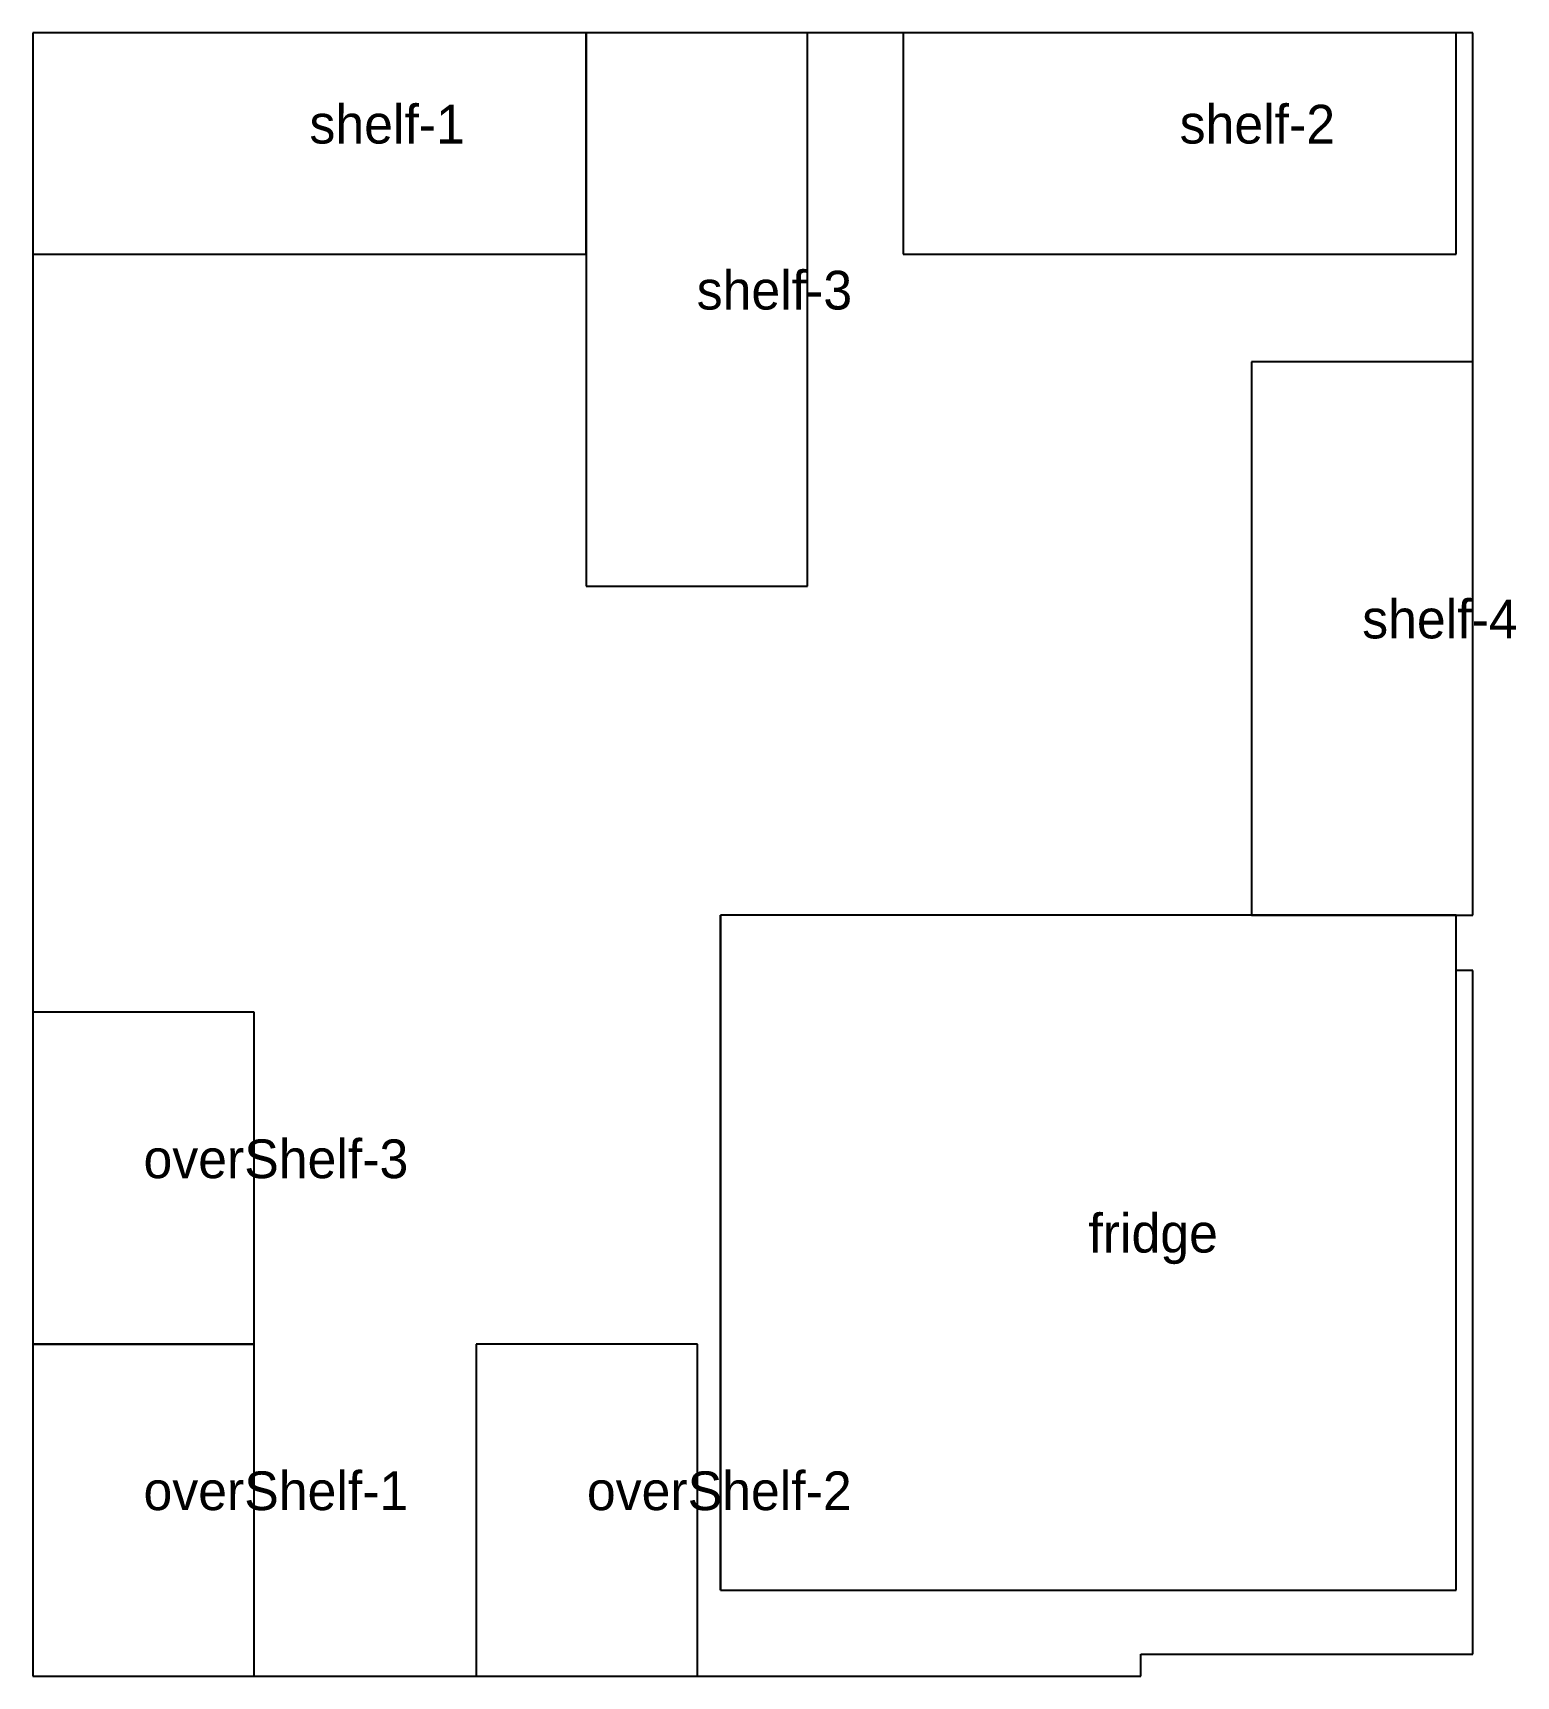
# Model space of a CAD drawing. Extents: x 28993 to 31675, y 32000 to 34970.
import ezdxf

# ---------------------------------------------------------------- set-up
doc = ezdxf.new("R2010")
doc.units = 0

msp = doc.modelspace()

# ---------------------------------------------------------------- linework, layer by layer
at = {"layer": 'DOOR', "color": 1}
msp.add_line((28993.3885, 34205.0295), (28993.3885, 33505.0295), dxfattribs=at)
at = {"layer": 'FRIDGE', "color": 30}
for p, q in [((31566.3885, 33375.6321), (30236.3885, 33375.6321)), ((30236.3885, 33375.6321), (30236.3885, 32155.6321)), ((31566.3885, 32155.6321), (31566.3885, 33375.6321)), ((30236.3885, 32155.6321), (31566.3885, 32155.6321))]:
    msp.add_line(p, q, dxfattribs=at)
at = {"layer": 'OPENING_FRONT', "color": 1}
msp.add_line((30236.3885, 32155.6321), (30236.3885, 33375.6321), dxfattribs=at)
at = {"layer": 'OVER_SHELF', "color": 6}
for p, q in [((29393.3885, 33200.0295), (28993.3885, 33200.0295)), ((28993.3885, 33200.0295), (28993.3885, 32600.0295)), ((29393.3885, 32600.0295), (29393.3885, 33200.0295)), ((29393.3885, 32600.0295), (28993.3885, 32600.0295)), ((28993.3885, 32600.0295), (28993.3885, 32000.0295)), ((28993.3885, 32600.0295), (29393.3885, 32600.0295)), ((29393.3885, 32000.0295), (29393.3885, 32600.0295)), ((30194.8885, 32600.0295), (29794.8885, 32600.0295)), ((29794.8885, 32600.0295), (29794.8885, 32000.0295)), ((30194.8885, 32000.0295), (30194.8885, 32600.0295)), ((28993.3885, 32000.0295), (29393.3885, 32000.0295)), ((29794.8885, 32000.0295), (30194.8885, 32000.0295))]:
    msp.add_line(p, q, dxfattribs=at)
at = {"layer": 'ROOM', "color": 4}
for p, q in [((31196.3885, 34970.0295), (28993.3885, 34970.0295)), ((28993.3885, 34970.0295), (28993.3885, 34205.0295)), ((31596.3885, 34970.0295), (31196.3885, 34970.0295)), ((31596.3885, 33375.6321), (31596.3885, 34970.0295)), ((28993.3885, 34205.0295), (28993.3885, 33505.0295)), ((28993.3885, 33505.0295), (28993.3885, 32755.0295)), ((31566.3885, 33275.6321), (31566.3885, 33375.6321)), ((31566.3885, 33375.6321), (31596.3885, 33375.6321)), ((31596.3885, 33275.6321), (31566.3885, 33275.6321)), ((31596.3885, 32040.0295), (31596.3885, 33275.6321)), ((28993.3885, 32755.0295), (28993.3885, 32000.0295)), ((30996.3885, 32000.0295), (30996.3885, 32040.0295)), ((30996.3885, 32040.0295), (31596.3885, 32040.0295)), ((28993.3885, 32000.0295), (30996.3885, 32000.0295))]:
    msp.add_line(p, q, dxfattribs=at)
at = {"layer": 'SHELF', "color": 5}
for p, q in [((29993.3885, 34970.0295), (28993.3885, 34970.0295)), ((28993.3885, 34970.0295), (28993.3885, 34570.0295)), ((29993.3885, 34570.0295), (29993.3885, 34970.0295)), ((30393.3885, 34970.0295), (29993.3885, 34970.0295)), ((29993.3885, 34970.0295), (29993.3885, 33970.0295)), ((30393.3885, 33970.0295), (30393.3885, 34970.0295)), ((31566.3885, 34970.0295), (30566.3885, 34970.0295)), ((30566.3885, 34970.0295), (30566.3885, 34570.0295)), ((31566.3885, 34570.0295), (31566.3885, 34970.0295)), ((28993.3885, 34570.0295), (29993.3885, 34570.0295)), ((30566.3885, 34570.0295), (31566.3885, 34570.0295)), ((31596.3885, 34375.6321), (31196.3885, 34375.6321)), ((31196.3885, 34375.6321), (31196.3885, 33375.6321)), ((31596.3885, 33375.6321), (31596.3885, 34375.6321)), ((29993.3885, 33970.0295), (30393.3885, 33970.0295)), ((31196.3885, 33375.6321), (31596.3885, 33375.6321))]:
    msp.add_line(p, q, dxfattribs=at)

# ---------------------------------------------------------------- texts
at = {"layer": 'LABELS', "color": 7}
for s, p in [('shelf-1', (29493.3885, 34770.0295)), ('shelf-2', (31066.3885, 34770.0295)), ('shelf-3', (30193.3885, 34470.0295)), ('shelf-4', (31396.3885, 33875.6321)), ('overShelf-3', (29193.3885, 32900.0295)), ('fridge', (30901.3885, 32765.6321)), ('overShelf-1', (29193.3885, 32300.0295)), ('overShelf-2', (29994.8885, 32300.0295))]:
    msp.add_text(s, height=70, dxfattribs=at).set_placement(p)

doc.saveas('drawing.dxf')
